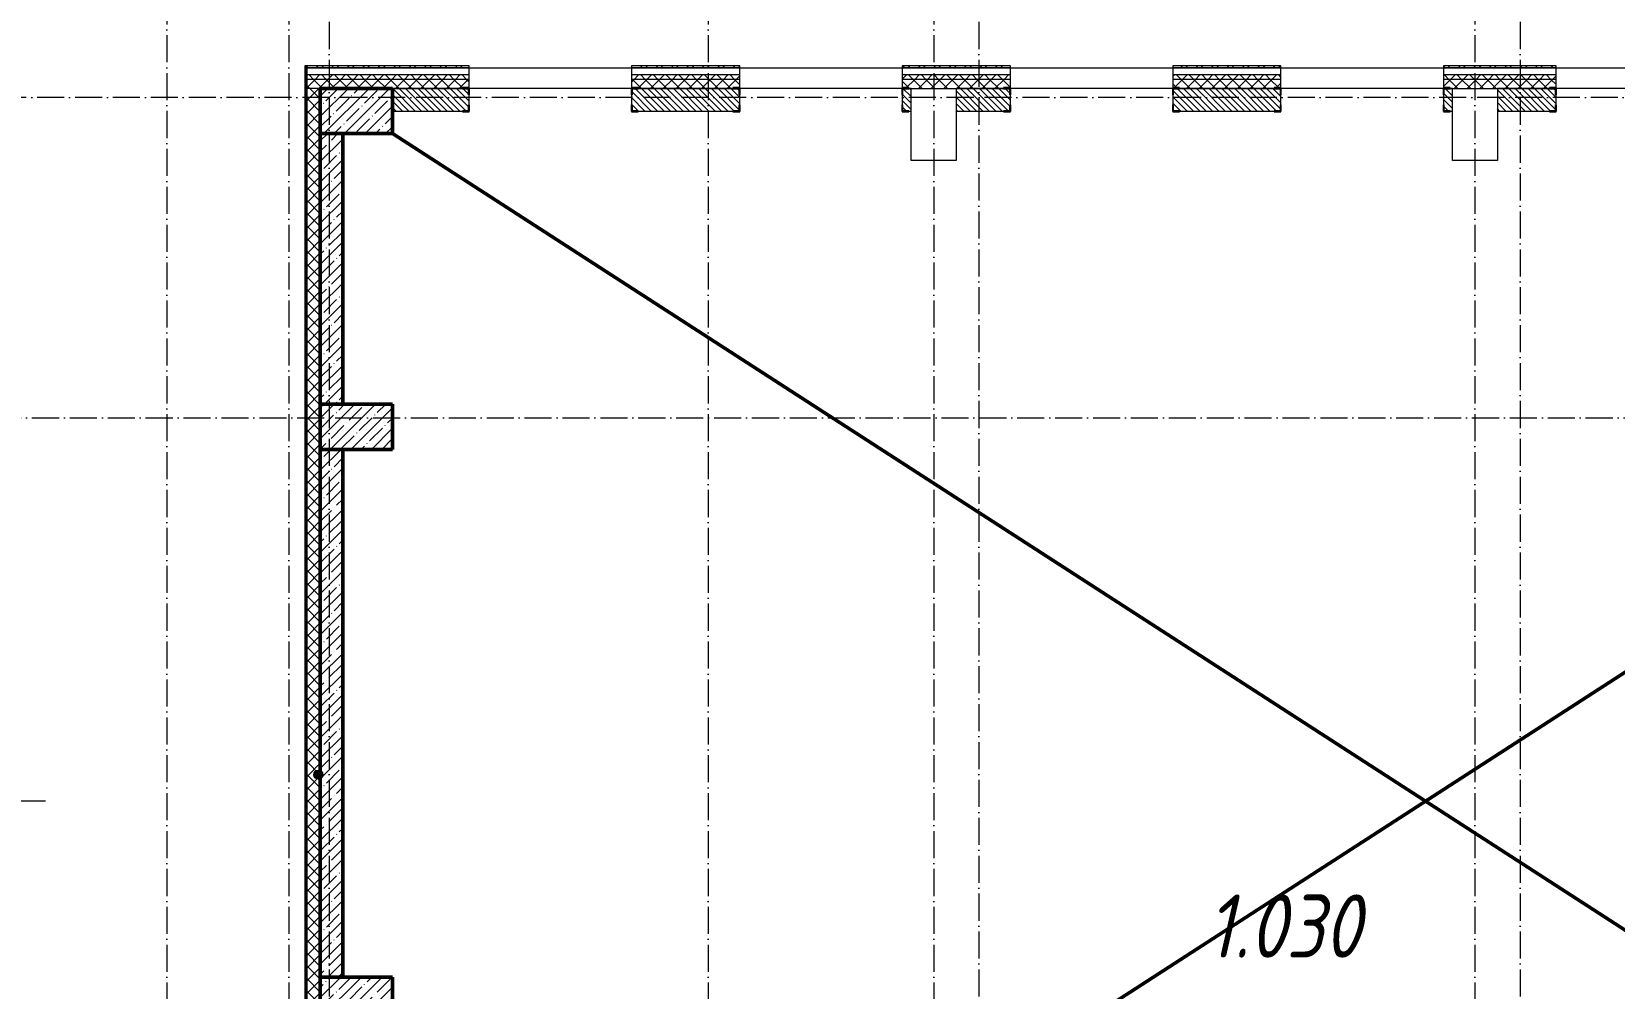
# Model space of a CAD drawing. Header units: millimetres. Extents: x -12989 to 629078, y -109036 to 555275.
# Drawn here: x 330771 to 348316, y -11157 to -552 of the extents above; entities that cross this region are included whole.
import ezdxf

# ---------------------------------------------------------------- set-up
doc = ezdxf.new("R2010")
doc.units = ezdxf.units.MM
doc.linetypes.add('50_200_ШТРИХ_1Т_ш5_п1_п1_', pattern=[700, 500, -100, 0, -100])
for name, color, linetype, lineweight in [('4 -стяжа', 7, 'Continuous', 30), ('A-DETL-____-OTLN-1', 7, 'Continuous', 50), ('A-GENM-____-MCUT', 7, 'Continuous', 25), ('A-GENM-____-OTLN-1', 7, 'Continuous', 25), ('A-WALL-____-MCUT', 7, 'Continuous', 13), ('A-WALL-____-MCUT-1', 7, 'Continuous', 9), ('A-WALL-____-MCUT-2', 7, 'Continuous', 50), ('A-WALL-____-OTLN', 7, 'Continuous', 9), ('A-WALL-____-PATT-1', 7, 'Continuous', 9), ('A-WALL-FNSH-MCUT-1', 7, 'Continuous', 9), ('G-____-____-TEXT', 7, 'Continuous', 9), ('S-COLS-____-MCUT', 7, 'Continuous', 50), ('S-COLS-____-OTLN', 7, 'Continuous', 9), ('S-GRID-____-OTLN-1', 7, '50_200_ШТРИХ_1Т_ш5_п1_п1_', 9), ('Марки помещений', 7, 'Continuous', 9)]:
    doc.layers.add(name, color=color, linetype=linetype, lineweight=lineweight)
doc.layers.get('4 -стяжа').off()
doc.styles.add('ISOCPEUR_I_2', font='isocpeui.ttf', dxfattribs={"width": 0.85, "height": 2.3})
pattern_1 = [(135, (283770.707, -86863.456), (-35.35534, -35.35534), [])]
pattern_2 = [(45, (283770.71, -86863.46), (-70.71068, 70.71068), []), (135, (283770.71, -86863.46), (-70.71068, -70.71068), [])]
pattern_3 = [(45, (283770.7, -86863.46), (-114.04925, 114.04925), []), (45, (283884.76, -86863.46), (-114.04925, 114.04925), [201.612, -40.322, 3.353, -36.97])]
pattern_4 = [(45, (283770.71, -86863.46), (-85.53659, 85.53659), []), (45, (283827.73, -86863.46), (-85.53659, 85.53659), [])]

# ---------------------------------------------------------------- blocks, each defined once
blk = doc.blocks.new('BSC_Колонна _Прямоугольная - 500х800-V12-АР1_План отверстий 3 этажа в осях 1-64_Ю-ЯЯ')
at = {"layer": 'S-COLS-____-OTLN'}
h = blk.add_hatch(dxfattribs=at)
h.set_pattern_fill('FP_18', color=256, style=0, pattern_type=2)
h.set_pattern_definition([(315, (-85431.04, 50600), (114.04925, 114.04925), []), (315, (-85431.04, 50485.95), (114.04925, 114.04925), [201.613, -40.323, 3.353, -36.97])])
h.paths.add_polyline_path([(-250, 400), (-250, -400), (250, -400), (250, 400)], flags=0)
at = {"layer": 'S-COLS-____-MCUT'}
for p, q in [((250, 400), (-250, 400)), ((-250, 400), (-250, -400)), ((250, -400), (250, 400)), ((-250, -400), (250, -400))]:
    blk.add_line(p, q, dxfattribs=at)
blk = doc.blocks.new('BSC_Колонна _Прямоугольная - 500х800-V75-АР1_План отверстий 3 этажа в осях 1-64_Ю-ЯЯ')
at = {"layer": 'S-COLS-____-OTLN'}
h = blk.add_hatch(dxfattribs=at)
h.set_pattern_fill('FP_84', color=256, style=0, pattern_type=2)
h.set_pattern_definition([(315, (-81931.04, 50600), (114.04925, 114.04925), []), (315, (-81931.04, 50485.95), (114.04925, 114.04925), [201.613, -40.323, 3.353, -36.97])])
h.paths.add_polyline_path([(-250, -400), (250, -400), (250, 400), (-250, 400)], flags=0)
at = {"layer": 'S-COLS-____-MCUT'}
for p, q in [((250, 400), (-250, 400)), ((-250, 400), (-250, -400)), ((250, -400), (250, 400)), ((-250, -400), (250, -400))]:
    blk.add_line(p, q, dxfattribs=at)
blk = doc.blocks.new('BSC_Колонна _Прямоугольная - 500х800-V76-АР1_План отверстий 3 этажа в осях 1-64_Ю-ЯЯ')
at = {"layer": 'S-COLS-____-OTLN'}
h = blk.add_hatch(dxfattribs=at)
h.set_pattern_fill('FP_85', color=256, style=0, pattern_type=2)
h.set_pattern_definition([(315, (-75581.04, 50600), (114.04925, 114.04925), []), (315, (-75581.04, 50485.95), (114.04925, 114.04925), [201.613, -40.323, 3.353, -36.97])])
h.paths.add_polyline_path([(-250, -400), (250, -400), (250, 400), (-250, 400)], flags=0)
at = {"layer": 'S-COLS-____-MCUT'}
for p, q in [((250, 400), (-250, 400)), ((-250, 400), (-250, -400)), ((250, -400), (250, 400)), ((-250, -400), (250, -400))]:
    blk.add_line(p, q, dxfattribs=at)
blk = doc.blocks.new('BSC_Колонна _Прямоугольная - 500х800-25984400-АР1_План отверстий 3 этажа в осях 1-64_Ю-ЯЯ')
at = {"layer": 'S-COLS-____-OTLN'}
for p, q in [((-250, 400), (250, 400)), ((-250, -150), (-250, 400)), ((250, 400), (250, -150))]:
    blk.add_line(p, q, dxfattribs=at)
blk = doc.blocks.new('Фахверк_СКБ_Уголок - 250_2160-27509414-АР1_План отверстий 3 этажа в осях 1-64_Ю-ЯЯ')
at = {"layer": 'A-GENM-____-MCUT'}
for p, q in [((200, 181), (125, 181)), ((125, 181), (125, 106)), ((200, 175), (200, 181)), ((125, 106), (131, 106)), ((131, 106), (131, 175)), ((131, 175), (200, 175)), ((131, -6), (125, -6)), ((125, -6), (125, -81)), ((125, -81), (200, -81)), ((131, -75), (131, -6)), ((200, -75), (131, -75)), ((200, -81), (200, -75))]:
    blk.add_line(p, q, dxfattribs=at)
blk = doc.blocks.new('Фахверк_СКБ_Уголок - 250_2160_1-27509452-АР1_План отверстий 3 этажа в осях 1-64_Ю-ЯЯ')
at = {"layer": 'A-GENM-____-MCUT'}
for p, q in [((200, 181), (125, 181)), ((125, 181), (125, 106)), ((200, 175), (200, 181)), ((125, 106), (131, 106)), ((131, 106), (131, 175)), ((131, 175), (200, 175)), ((131, -6), (125, -6)), ((125, -6), (125, -81)), ((125, -81), (200, -81)), ((131, -75), (131, -6)), ((200, -75), (131, -75)), ((200, -81), (200, -75))]:
    blk.add_line(p, q, dxfattribs=at)
blk = doc.blocks.new('3эт')
at = {"layer": 'S-GRID-____-OTLN-1', "color": 251, "ltscale": 0.6, "true_color": 0x636466}
for p, q in [((332270.7, 4029.4), (332270.7, -33971.9)), ((333620.7, 4029.4), (333620.7, -20188)), ((338270.7, 4029.4), (338270.7, -33971.9)), ((340770.7, 4029.4), (340770.7, -33971.9)), ((346770.7, 4029.4), (346770.7, -33971.9)), ((334070.7, 3756), (334070.7, -20188)), ((341270.7, 3756), (341270.7, -33823.9)), ((347270.7, 3756), (347270.7, -33828.9)), ((387845.1, -1282.4), (279101.9, -1282.4)), ((279101.9, -4832.4), (387845.1, -4832.4)), ((330925.3, -9082.4), (279101.9, -9082.4))]:
    blk.add_line(p, q, dxfattribs=at)

msp = doc.modelspace()

# ---------------------------------------------------------------- hatches: boundary and pattern name
at = {"layer": 'A-WALL-____-PATT-1'}
h = msp.add_hatch(dxfattribs=at)
h.set_pattern_fill('FP_6', color=256, style=0, pattern_type=2)
h.set_pattern_definition(pattern_4)
h.paths.add_polyline_path([(333935.7074, -952.4142), (333935.7074, -932.4142), (333801.7074, -932.4142), (333801.7074, -952.4142)], flags=0)
h = msp.add_hatch(dxfattribs=at)
h.set_pattern_fill('FP_4', color=256, style=0, pattern_type=2)
h.set_pattern_definition(pattern_2)
h.paths.add_polyline_path([(385250.7074, -1082.4142), (385250.7074, -1032.4142), (378270.7074, -1032.4142), (378270.7074, -1082.4142), (382734.6816, -1082.4142)], flags=0)
h.paths.add_polyline_path([(377270.7074, -1082.4142), (377270.7074, -1032.4142), (375520.7074, -1032.4142), (375520.7074, -1082.4142), (375664.8244, -1082.4142)], flags=0)
h.paths.add_polyline_path([(369595.7074, -1082.4142), (370720.7074, -1082.4142), (370720.7074, -1032.4142), (369595.7074, -1032.4142)], flags=0)
h.paths.add_polyline_path([(367795.7074, -1082.4142), (367795.7074, -1032.4142), (366670.7074, -1032.4142), (366670.7074, -1082.4142), (367711.2352, -1082.4142)], flags=0)
h.paths.add_polyline_path([(364176.3066, -1082.4142), (364870.7074, -1082.4142), (364870.7074, -1032.4142), (363820.7074, -1032.4142), (363820.7074, -1082.4142)], flags=0)
h.paths.add_polyline_path([(360820.7074, -1082.4142), (362020.7074, -1082.4142), (362020.7074, -1032.4142), (360820.7074, -1032.4142)], flags=0)
h.paths.add_polyline_path([(359020.7074, -1082.4142), (359020.7074, -1032.4142), (355470.7074, -1032.4142), (355470.7074, -1082.4142), (357990.1816, -1082.4142)], flags=0)
h.paths.add_polyline_path([(353670.7074, -1082.4142), (353670.7074, -1032.4142), (352470.7074, -1032.4142), (352470.7074, -1082.4142)], flags=0)
h.paths.add_polyline_path([(347670.7074, -1082.4142), (347670.7074, -1032.4142), (346420.7074, -1032.4142), (346420.7074, -1082.4142), (347385.3958, -1082.4142)], flags=0)
h.paths.add_polyline_path([(349470.7074, -1082.4142), (350670.7074, -1082.4142), (350670.7074, -1032.4142), (349470.7074, -1032.4142)], flags=0)
h.paths.add_polyline_path([(341620.7074, -1082.4142), (341620.7074, -1032.4142), (340420.7074, -1032.4142), (340420.7074, -1082.4142)], flags=0)
h.paths.add_polyline_path([(344620.7074, -1082.4142), (344620.7074, -1032.4142), (343420.7074, -1032.4142), (343420.7074, -1082.4142), (343850.4673, -1082.4142)], flags=0)
h.paths.add_polyline_path([(338620.7074, -1082.4142), (338620.7074, -1032.4142), (337420.7074, -1032.4142), (337420.7074, -1082.4142)], flags=0)
h.paths.add_polyline_path([(335620.7074, -1082.4142), (335620.7074, -1032.4142), (333820.7074, -1032.4142), (333820.7074, -1082.4142)], flags=0)
h = msp.add_hatch(dxfattribs=at)
h.set_pattern_fill('FP_6', color=256, style=0, pattern_type=2)
h.set_pattern_definition(pattern_4)
h.paths.add_polyline_path([(358485.7074, -952.4142), (358485.7074, -932.4142), (355470.7074, -932.4142), (355470.7074, -952.4142), (357990.1816, -952.4142)], flags=0)
h.paths.add_polyline_path([(352470.7074, -952.4142), (353670.7074, -952.4142), (353670.7074, -932.4142), (352470.7074, -932.4142)], flags=0)
h.paths.add_polyline_path([(347670.7074, -952.4142), (347670.7074, -932.4142), (346420.7074, -932.4142), (346420.7074, -952.4142), (347385.3958, -952.4142)], flags=0)
h.paths.add_polyline_path([(349470.7074, -952.4142), (350670.7074, -952.4142), (350670.7074, -932.4142), (349470.7074, -932.4142)], flags=0)
h.paths.add_polyline_path([(344620.7074, -952.4142), (344620.7074, -932.4142), (343420.7074, -932.4142), (343420.7074, -952.4142), (343850.4673, -952.4142)], flags=0)
h.paths.add_polyline_path([(340420.7074, -952.4142), (341620.7074, -952.4142), (341620.7074, -932.4142), (340420.7074, -932.4142)], flags=0)
h.paths.add_polyline_path([(338620.7074, -952.4142), (338620.7074, -932.4142), (337420.7074, -932.4142), (337420.7074, -952.4142)], flags=0)
h.paths.add_polyline_path([(335620.7074, -952.4142), (335620.7074, -932.4142), (333935.7074, -932.4142), (333935.7074, -952.4142)], flags=0)
h = msp.add_hatch(dxfattribs=at)
h.set_pattern_fill('FP_4', color=256, style=0, pattern_type=2)
h.set_pattern_definition(pattern_2)
h.paths.add_polyline_path([(385170.7074, -1182.4142), (385250.7074, -1182.4142), (385250.7074, -1082.4142), (378270.7074, -1082.4142), (378270.7074, -1182.4142), (385120.7074, -1182.4142)], flags=0)
h.paths.add_polyline_path([(377270.7074, -1182.4142), (377270.7074, -1082.4142), (375520.7074, -1082.4142), (375520.7074, -1176.4142), (375595.7074, -1176.4142), (375595.7074, -1182.4142), (376770.7074, -1182.4142)], flags=0)
h.paths.add_polyline_path([(367720.7074, -1182.4142), (367720.7074, -1176.4142), (367795.7074, -1176.4142), (367795.7074, -1082.4142), (366670.7074, -1082.4142), (366670.7074, -1182.4142), (367711.2352, -1182.4142)], flags=0)
h.paths.add_polyline_path([(370362.4316, -1182.4142), (370645.7074, -1182.4142), (370645.7074, -1176.4142), (370720.7074, -1176.4142), (370720.7074, -1082.4142), (369595.7074, -1082.4142), (369595.7074, -1176.4142), (369670.7074, -1176.4142), (369670.7074, -1182.4142)], flags=0)
h.paths.add_polyline_path([(364795.7074, -1182.4142), (364795.7074, -1176.4142), (364870.7074, -1176.4142), (364870.7074, -1082.4142), (363820.7074, -1082.4142), (363820.7074, -1176.4142), (363895.7074, -1176.4142), (363895.7074, -1182.4142), (364176.3066, -1182.4142)], flags=0)
h.paths.add_polyline_path([(361945.7074, -1182.4142), (361945.7074, -1176.4142), (362020.7074, -1176.4142), (362020.7074, -1082.4142), (360820.7074, -1082.4142), (360820.7074, -1176.4142), (360895.7074, -1176.4142), (360895.7074, -1182.4142), (361770.7074, -1182.4142)], flags=0)
h.paths.add_polyline_path([(359020.7074, -1182.4142), (359020.7074, -1082.4142), (355470.7074, -1082.4142), (355470.7074, -1176.4142), (355545.7074, -1176.4142), (355545.7074, -1182.4142), (358520.7074, -1182.4142)], flags=0)
h.paths.add_polyline_path([(352970.7074, -1182.4142), (353595.7074, -1182.4142), (353595.7074, -1176.4142), (353670.7074, -1176.4142), (353670.7074, -1082.4142), (352470.7074, -1082.4142), (352470.7074, -1182.4142)], flags=0)
h.paths.add_polyline_path([(347020.7074, -1182.4142), (347595.7074, -1182.4142), (347595.7074, -1176.4142), (347670.7074, -1176.4142), (347670.7074, -1082.4142), (346420.7074, -1082.4142), (346420.7074, -1176.4142), (346495.7074, -1176.4142), (346495.7074, -1182.4142), (346520.7074, -1182.4142)], flags=0)
h.paths.add_polyline_path([(349545.7074, -1182.4142), (350595.7074, -1182.4142), (350595.7074, -1176.4142), (350670.7074, -1176.4142), (350670.7074, -1082.4142), (349470.7074, -1082.4142), (349470.7074, -1176.4142), (349545.7074, -1176.4142)], flags=0)
h.paths.add_polyline_path([(343850.4673, -1182.4142), (344545.7074, -1182.4142), (344545.7074, -1176.4142), (344620.7074, -1176.4142), (344620.7074, -1082.4142), (343420.7074, -1082.4142), (343420.7074, -1176.4142), (343495.7074, -1176.4142), (343495.7074, -1182.4142)], flags=0)
h.paths.add_polyline_path([(341545.7074, -1182.4142), (341545.7074, -1176.4142), (341620.7074, -1176.4142), (341620.7074, -1082.4142), (340420.7074, -1082.4142), (340420.7074, -1176.4142), (340495.7074, -1176.4142), (340495.7074, -1182.4142), (341020.7074, -1182.4142)], flags=0)
h.paths.add_polyline_path([(337495.7074, -1182.4142), (338545.7074, -1182.4142), (338545.7074, -1176.4142), (338620.7074, -1176.4142), (338620.7074, -1082.4142), (337420.7074, -1082.4142), (337420.7074, -1176.4142), (337495.7074, -1176.4142)], flags=0)
h.paths.add_polyline_path([(335545.7074, -1182.4142), (335545.7074, -1176.4142), (335620.7074, -1176.4142), (335620.7074, -1082.4142), (333820.7074, -1082.4142), (333820.7074, -1182.4142), (334770.7074, -1182.4142)], flags=0)
h = msp.add_hatch(dxfattribs=at)
h.set_pattern_fill('FP_4', color=256, style=0, pattern_type=2)
h.set_pattern_definition(pattern_2)
h.paths.add_polyline_path([(333970.7074, -19082.4142), (333970.7074, -1182.4142), (333820.7074, -1182.4142), (333820.7074, -19082.4142)], flags=0)
h = msp.add_hatch(dxfattribs=at)
h.set_pattern_fill('FP_9', color=256, style=0, pattern_type=2)
h.set_pattern_definition(pattern_1)
h.paths.add_polyline_path([(340495.7074, -1432.4142), (340520.7074, -1432.4142), (340520.7074, -1182.4142), (340426.7074, -1182.4142), (340426.7074, -1251.4142), (340420.7074, -1251.4142), (340420.7074, -1363.4142), (340426.7074, -1363.4142), (340426.7074, -1432.4142)], flags=0)
h.paths.add_polyline_path([(338614.7074, -1432.4142), (338614.7074, -1363.4142), (338620.7074, -1363.4142), (338620.7074, -1251.4142), (338614.7074, -1251.4142), (338614.7074, -1182.4142), (337426.7074, -1182.4142), (337426.7074, -1251.4142), (337420.7074, -1251.4142), (337420.7074, -1363.4142), (337426.7074, -1363.4142), (337426.7074, -1432.4142), (338545.7074, -1432.4142)], flags=0)
h.paths.add_polyline_path([(335614.7074, -1432.4142), (335614.7074, -1363.4142), (335620.7074, -1363.4142), (335620.7074, -1251.4142), (335614.7074, -1251.4142), (335614.7074, -1182.4142), (334770.7074, -1182.4142), (334770.7074, -1432.4142), (335545.7074, -1432.4142)], flags=0)
h = msp.add_hatch(dxfattribs=at)
h.set_pattern_fill('FP_9', color=256, style=0, pattern_type=2)
h.set_pattern_definition(pattern_1)
h.paths.add_polyline_path([(341614.7074, -1432.4142), (341614.7074, -1363.4142), (341620.7074, -1363.4142), (341620.7074, -1251.4142), (341614.7074, -1251.4142), (341614.7074, -1182.4142), (341020.7074, -1182.4142), (341020.7074, -1432.4142), (341545.7074, -1432.4142)], flags=0)
h.paths.add_polyline_path([(344545.7074, -1432.4142), (344614.7074, -1432.4142), (344614.7074, -1363.4142), (344620.7074, -1363.4142), (344620.7074, -1251.4142), (344614.7074, -1251.4142), (344614.7074, -1182.4142), (343426.7074, -1182.4142), (343426.7074, -1251.4142), (343420.7074, -1251.4142), (343420.7074, -1363.4142), (343426.7074, -1363.4142), (343426.7074, -1432.4142), (343850.4673, -1432.4142)], flags=0)
h.paths.add_polyline_path([(346495.7074, -1432.4142), (346520.7074, -1432.4142), (346520.7074, -1182.4142), (346426.7074, -1182.4142), (346426.7074, -1251.4142), (346420.7074, -1251.4142), (346420.7074, -1363.4142), (346426.7074, -1363.4142), (346426.7074, -1432.4142)], flags=0)
h = msp.add_hatch(dxfattribs=at)
h.set_pattern_fill('FP_9', color=256, style=0, pattern_type=2)
h.set_pattern_definition(pattern_1)
h.paths.add_polyline_path([(350664.7074, -1432.4142), (350664.7074, -1363.4142), (350670.7074, -1363.4142), (350670.7074, -1251.4142), (350664.7074, -1251.4142), (350664.7074, -1182.4142), (349476.7074, -1182.4142), (349476.7074, -1251.4142), (349470.7074, -1251.4142), (349470.7074, -1363.4142), (349476.7074, -1363.4142), (349476.7074, -1432.4142), (350595.7074, -1432.4142)], flags=0)
h.paths.add_polyline_path([(347385.3958, -1432.4142), (347664.7074, -1432.4142), (347664.7074, -1363.4142), (347670.7074, -1363.4142), (347670.7074, -1251.4142), (347664.7074, -1251.4142), (347664.7074, -1182.4142), (347020.7074, -1182.4142), (347020.7074, -1432.4142)], flags=0)
h = msp.add_hatch(dxfattribs=at)
h.set_pattern_fill('FP_12', color=256, style=0, pattern_type=2)
h.set_pattern_definition(pattern_3)
h.paths.add_polyline_path([(334220.7074, -4682.4142), (334220.7074, -1682.4142), (333970.7074, -1682.4142), (333970.7074, -4682.4142)], flags=0)
h = msp.add_hatch(dxfattribs=at)
h.set_pattern_fill('FP_12', color=256, style=0, pattern_type=2)
h.set_pattern_definition(pattern_3)
h.paths.add_polyline_path([(334220.7074, -11032.4142), (334220.7074, -5182.4142), (333970.7074, -5182.4142), (333970.7074, -11032.4142)], flags=0)
at = {"layer": 'G-____-____-TEXT'}
h = msp.add_hatch(color=256, dxfattribs=at)
edge = h.paths.add_edge_path(flags=0)
edge.add_arc((333947.6342, -8789.1914), 50, 0, 360)

# ---------------------------------------------------------------- linework, layer by layer
at = {"layer": 'A-DETL-____-OTLN-1'}
for p, q in [((334770.7074, -1682.4142), (357670.7074, -16482.4142)), ((357670.7074, -1682.4142), (334770.7074, -16482.4142))]:
    msp.add_line(p, q, dxfattribs=at)
at = {"layer": 'A-WALL-____-MCUT'}
for p, q in [((335620.7074, -952.4142), (333820.7074, -952.4142)), ((333820.7074, -952.4142), (333820.7074, -1182.4142)), ((335620.7074, -1176.4142), (335620.7074, -952.4142)), ((338620.7074, -952.4142), (337420.7074, -952.4142)), ((337420.7074, -952.4142), (337420.7074, -1176.4142)), ((338620.7074, -1176.4142), (338620.7074, -952.4142)), ((341620.7074, -952.4142), (340420.7074, -952.4142)), ((340420.7074, -952.4142), (340420.7074, -1176.4142)), ((341620.7074, -1176.4142), (341620.7074, -952.4142)), ((344620.7074, -952.4142), (343420.7074, -952.4142)), ((343420.7074, -952.4142), (343420.7074, -1176.4142)), ((344620.7074, -1176.4142), (344620.7074, -952.4142)), ((347670.7074, -952.4142), (346420.7074, -952.4142)), ((346420.7074, -952.4142), (346420.7074, -1176.4142)), ((347670.7074, -1176.4142), (347670.7074, -952.4142)), ((333970.7074, -1182.4142), (333820.7074, -1182.4142)), ((340520.7074, -1432.4142), (340520.7074, -1182.4142)), ((340520.7074, -1182.4142), (341020.7074, -1182.4142)), ((341020.7074, -1182.4142), (341020.7074, -1432.4142)), ((346520.7074, -1182.4142), (347020.7074, -1182.4142)), ((346520.7074, -1432.4142), (346520.7074, -1182.4142)), ((347020.7074, -1182.4142), (347020.7074, -1432.4142)), ((335620.7074, -1363.4142), (335620.7074, -1251.4142)), ((337420.7074, -1251.4142), (337420.7074, -1363.4142)), ((338620.7074, -1363.4142), (338620.7074, -1251.4142)), ((340420.7074, -1251.4142), (340420.7074, -1363.4142)), ((341620.7074, -1363.4142), (341620.7074, -1251.4142)), ((343420.7074, -1251.4142), (343420.7074, -1363.4142)), ((344620.7074, -1363.4142), (344620.7074, -1251.4142)), ((346420.7074, -1251.4142), (346420.7074, -1363.4142)), ((347670.7074, -1363.4142), (347670.7074, -1251.4142)), ((334770.7074, -1432.4142), (335545.7074, -1432.4142)), ((337495.7074, -1432.4142), (338545.7074, -1432.4142)), ((340495.7074, -1432.4142), (340520.7074, -1432.4142)), ((341020.7074, -1432.4142), (341545.7074, -1432.4142)), ((343495.7074, -1432.4142), (344545.7074, -1432.4142)), ((346495.7074, -1432.4142), (346520.7074, -1432.4142)), ((347020.7074, -1432.4142), (347595.7074, -1432.4142))]:
    msp.add_line(p, q, dxfattribs=at)
at = {"layer": 'A-WALL-____-MCUT-1'}
for p, q in [((333808.7074, -932.4142), (333808.7074, -18920.4142)), ((333814.7074, -932.4142), (333814.7074, -18926.4142)), ((335620.7074, -1032.4142), (333820.7074, -1032.4142)), ((338620.7074, -1032.4142), (337420.7074, -1032.4142)), ((341620.7074, -1032.4142), (340420.7074, -1032.4142)), ((344620.7074, -1032.4142), (343420.7074, -1032.4142)), ((347670.7074, -1032.4142), (346420.7074, -1032.4142)), ((335620.7074, -1082.4142), (333820.7074, -1082.4142)), ((333820.7074, -1182.4142), (333820.7074, -18932.4142)), ((335545.7074, -1182.4142), (334770.7074, -1182.4142)), ((334770.7074, -1182.4142), (335545.7074, -1182.4142)), ((338620.7074, -1082.4142), (337420.7074, -1082.4142)), ((338545.7074, -1182.4142), (337495.7074, -1182.4142)), ((337495.7074, -1182.4142), (338545.7074, -1182.4142)), ((341620.7074, -1082.4142), (340420.7074, -1082.4142)), ((340520.7074, -1182.4142), (340495.7074, -1182.4142)), ((340495.7074, -1182.4142), (340520.7074, -1182.4142)), ((341020.7074, -1182.4142), (341545.7074, -1182.4142)), ((341545.7074, -1182.4142), (341020.7074, -1182.4142)), ((344620.7074, -1082.4142), (343420.7074, -1082.4142)), ((343495.7074, -1182.4142), (344545.7074, -1182.4142)), ((344545.7074, -1182.4142), (343495.7074, -1182.4142)), ((347670.7074, -1082.4142), (346420.7074, -1082.4142)), ((346495.7074, -1182.4142), (346520.7074, -1182.4142)), ((346520.7074, -1182.4142), (346495.7074, -1182.4142)), ((347020.7074, -1182.4142), (347595.7074, -1182.4142)), ((347595.7074, -1182.4142), (347020.7074, -1182.4142))]:
    msp.add_line(p, q, dxfattribs=at)
at = {"layer": 'A-WALL-____-MCUT-2'}
for p, q in [((333970.7074, -1682.4142), (333970.7074, -4682.4142)), ((334220.7074, -4682.4142), (334220.7074, -1682.4142)), ((333970.7074, -5182.4142), (333970.7074, -11032.4142)), ((334220.7074, -11032.4142), (334220.7074, -5182.4142))]:
    msp.add_line(p, q, dxfattribs=at)
at = {"layer": 'A-WALL-____-OTLN'}
for p, q in [((335620.7074, -952.4142), (337420.7074, -952.4142)), ((338620.7074, -952.4142), (340420.7074, -952.4142)), ((341620.7074, -952.4142), (343420.7074, -952.4142)), ((344620.7074, -952.4142), (346420.7074, -952.4142)), ((347670.7074, -952.4142), (349470.7074, -952.4142)), ((337420.7074, -1182.4142), (335620.7074, -1182.4142)), ((340420.7074, -1182.4142), (338620.7074, -1182.4142)), ((343420.7074, -1182.4142), (341620.7074, -1182.4142)), ((346420.7074, -1182.4142), (344620.7074, -1182.4142)), ((349470.7074, -1182.4142), (347670.7074, -1182.4142))]:
    msp.add_line(p, q, dxfattribs=at)
at = {"layer": 'A-WALL-FNSH-MCUT-1'}
for p, q in [((333800.7074, -932.4142), (333800.7074, -18912.4142)), ((335620.7074, -932.4142), (333800.7074, -932.4142)), ((333801.7074, -932.4142), (333801.7074, -952.4142)), ((333801.7074, -952.4142), (335620.7074, -952.4142)), ((333820.7074, -952.4142), (333820.7074, -932.4142)), ((333935.7074, -952.4142), (333935.7074, -932.4142)), ((335620.7074, -952.4142), (335620.7074, -932.4142)), ((338620.7074, -932.4142), (337420.7074, -932.4142)), ((337420.7074, -932.4142), (337420.7074, -952.4142)), ((337420.7074, -952.4142), (338620.7074, -952.4142)), ((338620.7074, -952.4142), (338620.7074, -932.4142)), ((341620.7074, -932.4142), (340420.7074, -932.4142)), ((340420.7074, -932.4142), (340420.7074, -952.4142)), ((340420.7074, -952.4142), (341620.7074, -952.4142)), ((341620.7074, -952.4142), (341620.7074, -932.4142)), ((344620.7074, -932.4142), (343420.7074, -932.4142)), ((343420.7074, -932.4142), (343420.7074, -952.4142)), ((343420.7074, -952.4142), (344620.7074, -952.4142)), ((344620.7074, -952.4142), (344620.7074, -932.4142)), ((347670.7074, -932.4142), (346420.7074, -932.4142)), ((346420.7074, -932.4142), (346420.7074, -952.4142)), ((346420.7074, -952.4142), (347670.7074, -952.4142)), ((347670.7074, -952.4142), (347670.7074, -932.4142))]:
    msp.add_line(p, q, dxfattribs=at)
at = {"layer": 'G-____-____-TEXT'}
msp.add_circle((333947.6342, -8789.1914), 50, dxfattribs=at)

# ---------------------------------------------------------------- block references
at = {"layer": '4 -стяжа'}
msp.add_blockref('3эт', (0, 0), dxfattribs=at)
at = {"layer": 'A-GENM-____-OTLN-1', "rotation": 180}
for p in [(335745.7074, -1257.4142), (338745.7074, -1257.4142), (341745.7074, -1257.4142), (344745.7074, -1257.4142), (347795.7074, -1257.4142)]:
    msp.add_blockref('Фахверк_СКБ_Уголок - 250_2160-27509414-АР1_План отверстий 3 этажа в осях 1-64_Ю-ЯЯ', p, dxfattribs=at)
at = {"layer": 'A-GENM-____-OTLN-1'}
for name, p in [('Фахверк_СКБ_Уголок - 250_2160-27509414-АР1_План отверстий 3 этажа в осях 1-64_Ю-ЯЯ', (337295.7074, -1357.4142)), ('Фахверк_СКБ_Уголок - 250_2160_1-27509452-АР1_План отверстий 3 этажа в осях 1-64_Ю-ЯЯ', (340295.7074, -1357.4142)), ('Фахверк_СКБ_Уголок - 250_2160-27509414-АР1_План отверстий 3 этажа в осях 1-64_Ю-ЯЯ', (343295.7074, -1357.4142)), ('Фахверк_СКБ_Уголок - 250_2160_1-27509452-АР1_План отверстий 3 этажа в осях 1-64_Ю-ЯЯ', (346295.7074, -1357.4142))]:
    msp.add_blockref(name, p, dxfattribs=at)
at = {"layer": 'S-COLS-____-OTLN'}
for name, p, rotation in [('BSC_Колонна _Прямоугольная - 500х800-V12-АР1_План отверстий 3 этажа в осях 1-64_Ю-ЯЯ', (334370.7074, -1432.4142), 89.9999999999999), ('BSC_Колонна _Прямоугольная - 500х800-25984400-АР1_План отверстий 3 этажа в осях 1-64_Ю-ЯЯ', (340770.7074, -1582.4142), 180), ('BSC_Колонна _Прямоугольная - 500х800-25984400-АР1_План отверстий 3 этажа в осях 1-64_Ю-ЯЯ', (346770.7074, -1582.4142), 180), ('BSC_Колонна _Прямоугольная - 500х800-V75-АР1_План отверстий 3 этажа в осях 1-64_Ю-ЯЯ', (334370.7074, -4932.4142), 89.9999999999999), ('BSC_Колонна _Прямоугольная - 500х800-V76-АР1_План отверстий 3 этажа в осях 1-64_Ю-ЯЯ', (334370.7074, -11282.4142), 89.9999999999999)]:
    msp.add_blockref(name, p, dxfattribs=dict(at, rotation=rotation))

# ---------------------------------------------------------------- texts
at = {"layer": 'Марки помещений', "insert": (343795.8358, -10116.7358), "char_height": 700, "width": 737.5525, "attachment_point": 1, "style": 'ISOCPEUR_I_2'}
msp.add_mtext('1.030', dxfattribs=at)

doc.saveas('drawing.dxf')
